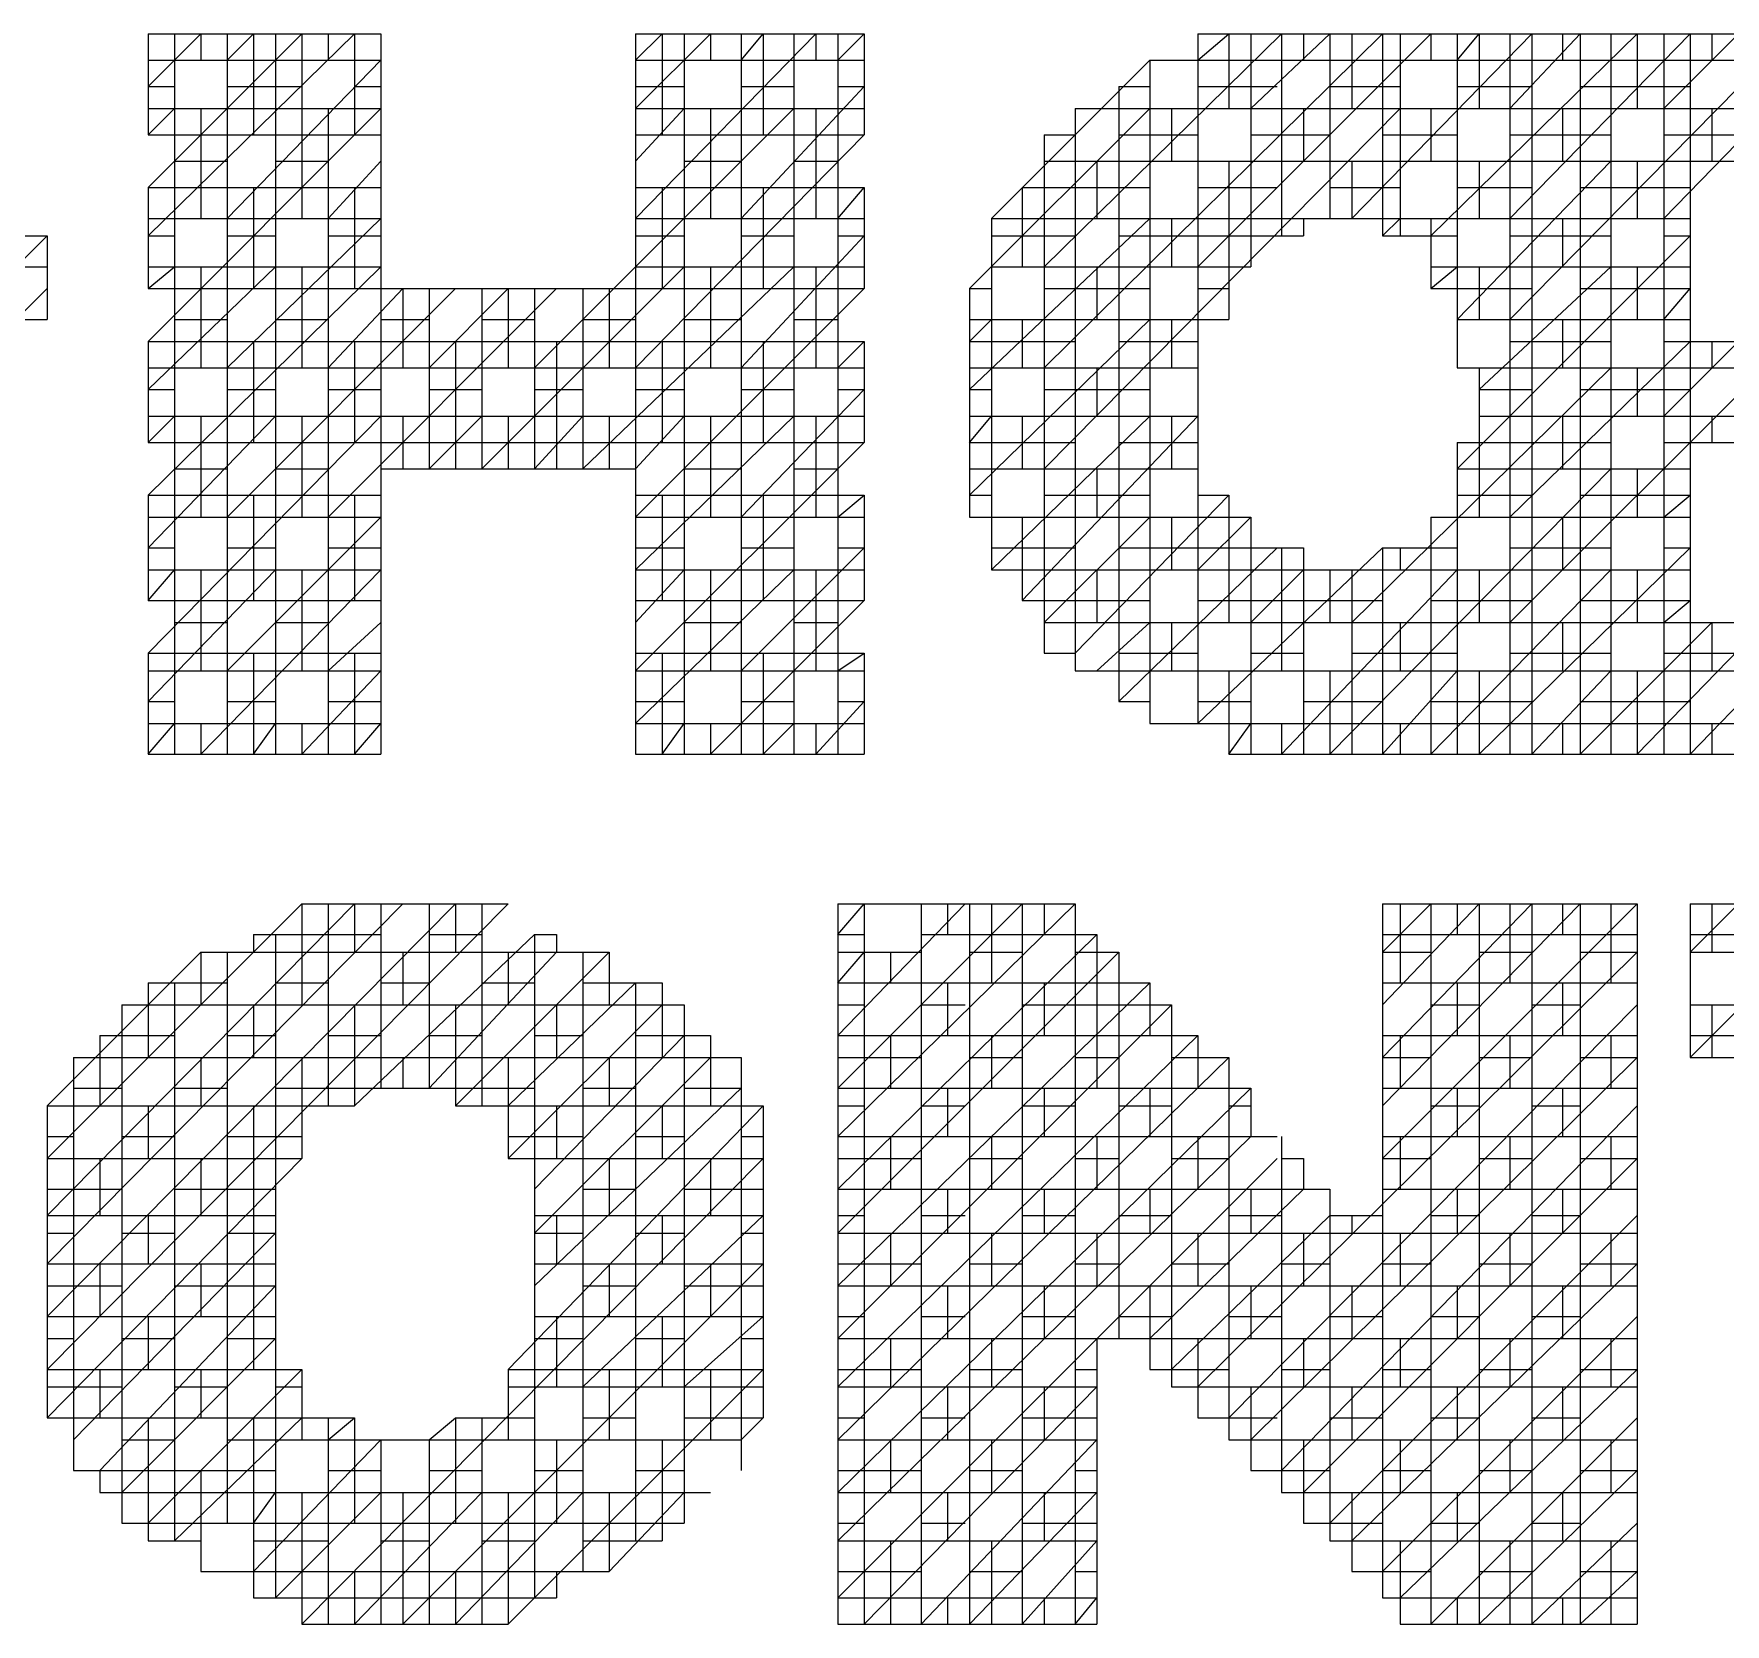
# Model space of a CAD drawing. Extents: x 193.3 to 215.9, y 95.6 to 194.6.
# Drawn here: x 202.188 to 206.768, y 160.946 to 165.252 of the extents above; entities that cross this region are included whole.
import ezdxf

# ---------------------------------------------------------------- set-up
doc = ezdxf.new("R2010")
doc.units = 0
doc.layers.add('PHOENIX_LOGO_ET2', color=7, linetype='CONTINUOUS')

msp = doc.modelspace()

# ---------------------------------------------------------------- linework, layer by layer
at = {"layer": 'PHOENIX_LOGO_ET2', "color": 7}
for p, q in [((202.4976, 165.2521), (203.128, 165.2521)), ((202.4976, 165.2521), (202.4976, 164.9785)), ((202.4976, 164.705), (203.0566, 165.2521)), ((202.4976, 164.8358), (202.9139, 165.2521)), ((202.4976, 165.1094), (202.6403, 165.2521)), ((202.5689, 165.2521), (202.5689, 163.3014)), ((202.6403, 165.2521), (202.6403, 165.1807)), ((202.7117, 165.2521), (202.7117, 163.3014)), ((202.7117, 165.1807), (202.783, 165.2521)), ((202.783, 165.2521), (202.783, 164.9785)), ((202.8425, 165.2521), (202.8425, 163.3014)), ((202.9139, 165.2521), (202.9139, 164.7525)), ((202.9852, 165.2521), (202.9852, 165.1807)), ((203.0566, 165.2521), (203.0566, 164.9785)), ((203.128, 165.2521), (203.128, 163.3014)), ((203.8178, 165.2521), (204.4364, 165.2521)), ((203.8178, 165.2521), (203.8178, 163.3014)), ((203.8178, 164.7525), (204.3055, 165.2521)), ((203.8178, 165.0499), (204.02, 165.2521)), ((203.8178, 165.1807), (203.8892, 165.2521)), ((203.8892, 165.2521), (203.8892, 164.9785)), ((203.9487, 165.2521), (203.9487, 163.3014)), ((204.02, 165.2521), (204.02, 165.1807)), ((204.1033, 165.2521), (204.1033, 163.3014)), ((204.1033, 165.1807), (204.1628, 165.2521)), ((204.1628, 165.2521), (204.1628, 164.9785)), ((204.246, 165.2521), (204.246, 163.3014)), ((204.3055, 165.2521), (204.3055, 165.1807)), ((204.365, 165.2521), (204.365, 163.3014)), ((204.365, 165.1807), (204.4364, 165.2521)), ((204.4364, 165.2521), (204.4364, 164.9785)), ((204.924, 164.3481), (205.8399, 165.2521)), ((204.924, 164.6217), (205.5663, 165.2521)), ((205.3403, 165.2521), (207.4337, 165.2521)), ((205.3403, 165.2521), (205.3403, 163.3847)), ((205.3403, 164.6217), (205.9707, 165.2521)), ((205.3403, 165.1807), (205.4236, 165.2521)), ((205.4236, 165.2521), (205.4236, 165.0499)), ((205.4831, 165.2521), (205.4831, 164.6217)), ((205.4831, 165.0499), (205.6971, 165.2521)), ((205.5663, 165.2521), (205.5663, 164.705)), ((205.6258, 165.2521), (205.6258, 165.1807)), ((205.6971, 165.2521), (205.6971, 164.7525)), ((205.7566, 165.2521), (205.7566, 165.0499)), ((205.7566, 164.7525), (206.2443, 165.2521)), ((205.8399, 165.2521), (205.8399, 164.705)), ((205.8874, 165.2521), (205.8874, 164.705)), ((205.9707, 165.2521), (205.9707, 165.1807)), ((205.9707, 164.705), (206.5297, 165.2521)), ((206.0421, 165.2521), (206.0421, 164.3481)), ((206.0421, 165.1807), (206.1015, 165.2521)), ((206.1015, 165.2521), (206.1015, 165.0499)), ((206.1848, 165.2521), (206.1848, 163.3014)), ((206.1848, 164.479), (206.946, 165.2521)), ((206.1848, 164.7525), (206.6725, 165.2521)), ((206.1848, 165.0499), (206.3751, 165.2521)), ((206.2443, 165.2521), (206.2443, 163.3014)), ((206.3275, 165.2521), (206.3275, 165.1807)), ((206.3751, 165.2521), (206.3751, 163.3014)), ((206.4584, 165.2521), (206.4584, 163.3014)), ((206.5297, 165.2521), (206.5297, 165.0499)), ((206.6011, 165.2521), (206.6011, 163.3014)), ((206.6011, 164.7525), (207.0888, 165.2521)), ((206.6011, 165.0499), (206.8033, 165.2521)), ((206.6725, 165.2521), (206.6725, 163.3014)), ((206.7319, 165.2521), (206.7319, 165.1807)), ((202.4976, 165.1807), (203.128, 165.1807)), ((202.7117, 164.7525), (203.128, 165.1807)), ((203.8178, 165.1807), (204.4364, 165.1807)), ((204.7813, 164.7525), (205.2095, 165.1807)), ((205.2095, 165.1807), (207.4337, 165.1807)), ((205.2095, 165.1807), (205.2095, 163.3847)), ((202.4976, 165.1094), (202.5689, 165.1094)), ((202.7117, 165.1094), (202.9139, 165.1094)), ((203.0566, 165.1094), (203.128, 165.1094)), ((203.8178, 165.1094), (203.9487, 165.1094)), ((204.1033, 165.1094), (204.246, 165.1094)), ((204.1033, 164.7525), (204.4364, 165.1094)), ((204.365, 165.1094), (204.4364, 165.1094)), ((205.1262, 165.1094), (205.2095, 165.1094)), ((205.1262, 165.1094), (205.1262, 163.4442)), ((205.3403, 165.1094), (205.5544, 165.1094)), ((205.6971, 165.1094), (205.8874, 165.1094)), ((206.0421, 165.1094), (206.2443, 165.1094)), ((206.3751, 165.1094), (206.6725, 165.1094)), ((202.4976, 165.0499), (203.128, 165.0499)), ((202.4976, 164.4195), (203.128, 165.0499)), ((202.4976, 164.9785), (202.5689, 165.0499)), ((202.6403, 165.0499), (202.6403, 164.7525)), ((202.9852, 165.0499), (202.9852, 163.3014)), ((203.5443, 164.3481), (204.246, 165.0499)), ((203.8178, 165.0499), (204.4364, 165.0499)), ((203.8178, 164.9072), (203.9487, 165.0499)), ((204.02, 165.0499), (204.02, 164.7525)), ((204.3055, 165.0499), (204.3055, 164.7525)), ((204.7218, 164.5622), (205.2095, 165.0499)), ((204.924, 164.0746), (205.8874, 165.0499)), ((205.0073, 165.0499), (207.4337, 165.0499)), ((205.0073, 165.0499), (205.0073, 163.5274)), ((205.269, 165.0499), (205.269, 164.9072)), ((205.6258, 165.0499), (205.6258, 164.9072)), ((205.9707, 165.0499), (205.9707, 164.9072)), ((206.3275, 165.0499), (206.3275, 164.9072)), ((206.7319, 165.0499), (206.7319, 164.9072)), ((202.4976, 164.9785), (203.128, 164.9785)), ((203.8178, 164.9785), (204.4364, 164.9785)), ((203.8178, 164.3481), (204.4364, 164.9785)), ((204.924, 164.9785), (205.0073, 164.9785)), ((204.924, 164.9785), (204.924, 163.575)), ((205.1262, 164.9785), (205.3403, 164.9785)), ((205.4831, 164.9785), (205.6971, 164.9785)), ((205.8399, 164.9785), (206.0421, 164.9785)), ((206.1848, 164.9785), (206.4584, 164.9785)), ((206.6011, 164.9785), (207.4337, 164.9785)), ((202.5689, 164.9072), (202.7117, 164.9072)), ((202.8425, 164.9072), (202.9852, 164.9072)), ((202.9852, 164.7525), (203.128, 164.9072)), ((203.9487, 164.9072), (204.1033, 164.9072)), ((204.246, 164.9072), (204.365, 164.9072)), ((204.924, 164.9072), (207.4337, 164.9072)), ((205.0668, 164.9072), (205.0668, 164.7525)), ((205.4236, 164.9072), (205.4236, 164.479)), ((205.7566, 164.9072), (205.7566, 164.7525)), ((206.0421, 164.479), (206.4584, 164.9072)), ((206.1015, 164.9072), (206.1015, 164.7525)), ((206.5297, 164.9072), (206.5297, 164.7525)), ((202.4976, 164.8358), (203.128, 164.8358)), ((202.4976, 164.8358), (202.4976, 164.5622)), ((202.783, 164.8358), (202.783, 164.5622)), ((203.0566, 164.8358), (203.0566, 164.5622)), ((203.8178, 164.8358), (204.4364, 164.8358)), ((203.8892, 164.8358), (203.8892, 164.5622)), ((204.1628, 164.8358), (204.1628, 164.5622)), ((204.365, 164.7525), (204.4364, 164.8358)), ((204.4364, 164.8358), (204.4364, 164.5622)), ((204.8645, 164.8358), (205.2095, 164.8358)), ((204.8645, 164.8358), (204.8645, 164.6217)), ((205.3403, 164.8358), (205.5544, 164.8358)), ((205.6971, 164.8358), (205.8874, 164.8358)), ((206.0421, 164.8358), (206.2443, 164.8358)), ((206.3751, 164.8358), (206.6725, 164.8358)), ((202.4976, 164.7525), (203.128, 164.7525)), ((202.7117, 164.3481), (203.128, 164.7525)), ((203.8178, 164.7525), (204.4364, 164.7525)), ((204.7218, 164.2887), (205.2095, 164.7525)), ((204.7813, 164.7525), (206.6725, 164.7525)), ((204.7813, 164.7525), (204.7813, 163.801)), ((205.269, 164.7525), (205.269, 164.6217)), ((205.6258, 164.7525), (205.6258, 164.705)), ((205.8399, 164.705), (205.8874, 164.7525)), ((205.9707, 164.7525), (205.9707, 164.5622)), ((206.3275, 164.7525), (206.3275, 164.6217)), ((201.4628, 163.9437), (202.224, 164.705)), ((201.8077, 164.705), (202.224, 164.705)), ((202.224, 164.705), (202.224, 164.479)), ((202.4976, 164.705), (202.5689, 164.705)), ((202.7117, 164.705), (202.8425, 164.705)), ((202.9852, 164.705), (203.128, 164.705)), ((203.8178, 164.705), (203.9487, 164.705)), ((204.1033, 164.705), (204.246, 164.705)), ((204.1033, 164.3481), (204.4364, 164.705)), ((204.365, 164.705), (204.4364, 164.705)), ((204.7813, 164.705), (205.0073, 164.705)), ((205.1262, 164.705), (205.6258, 164.705)), ((205.8399, 164.705), (206.0421, 164.705)), ((206.0421, 164.0746), (206.6725, 164.705)), ((206.1848, 164.705), (206.4584, 164.705)), ((206.6011, 164.705), (206.6725, 164.705)), ((201.5223, 164.6217), (202.224, 164.6217)), ((202.4976, 164.6217), (203.128, 164.6217)), ((202.4976, 164.0032), (203.128, 164.6217)), ((202.4976, 164.2887), (202.8425, 164.6217)), ((202.4976, 164.5622), (202.5689, 164.6217)), ((202.6403, 164.6217), (202.6403, 164.3481)), ((202.9139, 164.6217), (202.9139, 164.3481)), ((203.4015, 164.0746), (203.9487, 164.6217)), ((203.6751, 164.0746), (204.246, 164.6217)), ((203.8178, 164.6217), (204.4364, 164.6217)), ((204.02, 164.6217), (204.02, 164.3481)), ((204.3055, 164.6217), (204.3055, 164.3481)), ((204.7813, 164.6217), (205.4831, 164.6217)), ((205.0668, 164.6217), (205.0668, 164.479)), ((205.9707, 164.6217), (206.6725, 164.6217)), ((205.9707, 164.5622), (206.0421, 164.6217)), ((206.1015, 164.6217), (206.1015, 164.479)), ((206.1015, 164.2887), (206.4584, 164.6217)), ((206.5297, 164.6217), (206.5297, 164.479)), ((202.0813, 164.4195), (202.224, 164.5622)), ((202.4976, 164.5622), (204.4364, 164.5622)), ((202.7117, 163.9437), (203.3302, 164.5622)), ((202.9852, 163.9437), (203.6037, 164.5622)), ((202.9852, 164.3481), (203.1874, 164.5622)), ((203.1874, 164.5622), (203.1874, 164.3481)), ((203.2588, 164.5622), (203.2588, 164.0746)), ((203.2588, 164.3481), (203.4729, 164.5622)), ((203.4015, 164.5622), (203.4015, 164.0746)), ((203.4729, 164.5622), (203.4729, 164.3481)), ((203.5443, 164.5622), (203.5443, 164.0746)), ((203.6751, 164.5622), (203.6751, 164.0746)), ((203.7465, 164.5622), (203.7465, 164.3481)), ((203.8178, 163.9437), (204.4364, 164.5622)), ((204.7218, 164.5622), (204.7813, 164.5622)), ((204.7218, 164.5622), (204.7218, 163.9437)), ((204.924, 164.5622), (205.2095, 164.5622)), ((205.3403, 164.5622), (205.4236, 164.5622)), ((205.9707, 164.5622), (206.2443, 164.5622)), ((206.3751, 164.5622), (206.6725, 164.5622)), ((206.6011, 164.479), (206.6725, 164.5622)), ((201.5223, 164.479), (202.224, 164.479)), ((202.5689, 164.479), (202.7117, 164.479)), ((202.8425, 164.479), (202.9852, 164.479)), ((203.128, 164.479), (203.2588, 164.479)), ((203.4015, 164.479), (203.5443, 164.479)), ((203.6751, 164.479), (203.8178, 164.479)), ((203.9487, 164.479), (204.1033, 164.479)), ((204.246, 164.479), (204.365, 164.479)), ((204.7218, 164.479), (205.4236, 164.479)), ((204.7218, 164.0032), (205.2095, 164.479)), ((204.7218, 164.4195), (204.7813, 164.479)), ((204.8645, 164.479), (204.8645, 164.3481)), ((205.269, 164.479), (205.269, 164.3481)), ((206.0421, 164.479), (206.6725, 164.479)), ((206.3275, 164.479), (206.3275, 164.3481)), ((202.4976, 164.4195), (204.4364, 164.4195)), ((202.4976, 164.4195), (202.4976, 164.1459)), ((202.783, 164.4195), (202.783, 164.1459)), ((203.0566, 164.4195), (203.0566, 164.1459)), ((203.3302, 164.4195), (203.3302, 164.0746)), ((203.6037, 164.4195), (203.6037, 164.0746)), ((203.8892, 164.4195), (203.8892, 164.1459)), ((204.1628, 164.4195), (204.1628, 164.1459)), ((204.365, 164.3481), (204.4364, 164.4195)), ((204.4364, 164.4195), (204.4364, 164.1459)), ((204.7218, 164.4195), (205.0073, 164.4195)), ((205.1262, 164.4195), (205.3403, 164.4195)), ((206.1848, 164.4195), (206.4584, 164.4195)), ((206.1848, 163.6583), (206.946, 164.4195)), ((206.1848, 163.9437), (206.6725, 164.4195)), ((206.6011, 164.4195), (207.4337, 164.4195)), ((206.6011, 164.2173), (206.8033, 164.4195)), ((206.7319, 164.4195), (206.7319, 164.3481)), ((202.4976, 164.3481), (204.4364, 164.3481)), ((204.7218, 164.3481), (205.3403, 164.3481)), ((205.0668, 164.3481), (205.0668, 164.2173)), ((205.7566, 163.6583), (206.4584, 164.3481)), ((206.0421, 164.3481), (207.4337, 164.3481)), ((206.1015, 164.3481), (206.1015, 163.9437)), ((206.5297, 164.3481), (206.5297, 164.2173)), ((202.4976, 164.2887), (202.5689, 164.2887)), ((202.7117, 164.2887), (202.8425, 164.2887)), ((202.9852, 164.2887), (203.128, 164.2887)), ((203.2588, 164.2887), (203.4015, 164.2887)), ((203.5443, 164.2887), (203.6751, 164.2887)), ((203.8178, 164.2887), (203.9487, 164.2887)), ((204.1033, 164.2887), (204.246, 164.2887)), ((204.1033, 163.9437), (204.4364, 164.2887)), ((204.365, 164.2887), (204.4364, 164.2887)), ((204.7218, 164.2887), (204.7813, 164.2887)), ((204.924, 164.2887), (205.2095, 164.2887)), ((206.1015, 164.2887), (206.2443, 164.2887)), ((206.3751, 164.2887), (206.6725, 164.2887)), ((202.4976, 164.2173), (204.4364, 164.2173)), ((202.4976, 163.575), (203.128, 164.2173)), ((202.4976, 163.8605), (202.8425, 164.2173)), ((202.4976, 164.1459), (202.5689, 164.2173)), ((202.6403, 164.2173), (202.6403, 163.9437)), ((202.9139, 164.2173), (202.9139, 163.9437)), ((203.1874, 164.2173), (203.1874, 164.0746)), ((203.2588, 164.0746), (203.4015, 164.2173)), ((203.4729, 164.2173), (203.4729, 164.0746)), ((203.5443, 164.0746), (203.6751, 164.2173)), ((203.7465, 164.2173), (203.7465, 164.0746)), ((203.8178, 163.801), (204.246, 164.2173)), ((203.8178, 164.0746), (203.9487, 164.2173)), ((204.02, 164.2173), (204.02, 163.9437)), ((204.3055, 164.2173), (204.3055, 163.9437)), ((204.7218, 164.2173), (205.3403, 164.2173)), ((204.7218, 164.1459), (204.7813, 164.2173)), ((204.7813, 163.801), (205.2095, 164.2173)), ((204.8645, 164.2173), (204.8645, 164.0746)), ((204.8645, 163.7177), (205.3403, 164.2173)), ((205.269, 164.2173), (205.269, 164.0746)), ((206.1015, 164.2173), (207.4337, 164.2173)), ((206.3275, 164.2173), (206.3275, 164.0746)), ((206.7319, 164.2173), (206.7319, 164.1459)), ((202.4976, 164.1459), (204.4364, 164.1459)), ((203.8178, 163.5274), (204.4364, 164.1459)), ((204.7218, 164.1459), (205.0073, 164.1459)), ((205.1262, 164.1459), (205.3403, 164.1459)), ((206.0421, 164.1459), (206.4584, 164.1459)), ((206.0421, 164.1459), (206.0421, 163.3014)), ((206.6011, 164.1459), (207.4337, 164.1459)), ((202.5689, 164.0746), (202.7117, 164.0746)), ((202.8425, 164.0746), (202.9852, 164.0746)), ((203.128, 164.0746), (203.8178, 164.0746)), ((203.9487, 164.0746), (204.1033, 164.0746)), ((204.246, 164.0746), (204.365, 164.0746)), ((204.7218, 164.0746), (205.3403, 164.0746)), ((205.0668, 164.0746), (205.0668, 163.9437)), ((205.6971, 163.3014), (206.4584, 164.0746)), ((206.0421, 164.0746), (206.6725, 164.0746)), ((206.5297, 164.0746), (206.5297, 163.9437)), ((202.4976, 164.0032), (203.128, 164.0032)), ((202.4976, 164.0032), (202.4976, 163.7177)), ((202.783, 164.0032), (202.783, 163.7177)), ((203.0566, 164.0032), (203.0566, 163.7177)), ((203.8178, 164.0032), (204.4364, 164.0032)), ((203.8892, 164.0032), (203.8892, 163.7177)), ((204.1628, 164.0032), (204.1628, 163.7177)), ((204.365, 163.9437), (204.4364, 164.0032)), ((204.4364, 164.0032), (204.4364, 163.7177)), ((204.7218, 164.0032), (204.7813, 164.0032)), ((204.924, 164.0032), (205.2095, 164.0032)), ((205.0073, 163.575), (205.4236, 164.0032)), ((205.3403, 164.0032), (205.4236, 164.0032)), ((205.4236, 164.0032), (205.4236, 163.6583)), ((206.0421, 164.0032), (206.2443, 164.0032)), ((206.3751, 164.0032), (206.6725, 164.0032)), ((206.6011, 163.9437), (206.6725, 164.0032)), ((202.4976, 163.9437), (203.128, 163.9437)), ((202.7117, 163.5274), (203.128, 163.9437)), ((203.8178, 163.9437), (204.4364, 163.9437)), ((204.7218, 163.9437), (205.4831, 163.9437)), ((204.8645, 163.9437), (204.8645, 163.7177)), ((204.924, 163.6583), (205.2095, 163.9437)), ((205.269, 163.9437), (205.269, 163.801)), ((205.3403, 163.801), (205.4831, 163.9437)), ((205.4831, 163.9437), (205.4831, 163.3014)), ((205.9707, 163.9437), (206.6725, 163.9437)), ((205.9707, 163.9437), (205.9707, 163.3014)), ((206.3275, 163.9437), (206.3275, 163.801)), ((202.4976, 163.8605), (202.5689, 163.8605)), ((202.7117, 163.8605), (202.8425, 163.8605)), ((202.9852, 163.8605), (203.128, 163.8605)), ((203.8178, 163.8605), (203.9487, 163.8605)), ((204.1033, 163.8605), (204.246, 163.8605)), ((204.1033, 163.5274), (204.4364, 163.8605)), ((204.365, 163.8605), (204.4364, 163.8605)), ((204.7813, 163.8605), (205.0073, 163.8605)), ((205.1262, 163.8605), (205.6258, 163.8605)), ((205.1262, 163.4442), (205.5544, 163.8605)), ((205.3403, 163.3847), (205.8399, 163.8605)), ((205.5663, 163.8605), (205.5663, 163.5274)), ((205.6258, 163.8605), (205.6258, 163.3014)), ((205.8399, 163.8605), (206.0421, 163.8605)), ((205.8399, 163.8605), (205.8399, 163.3014)), ((205.8874, 163.8605), (205.8874, 163.801)), ((206.1015, 163.3014), (206.6725, 163.8605)), ((206.1848, 163.8605), (206.4584, 163.8605)), ((206.6011, 163.8605), (206.6725, 163.8605)), ((202.4976, 163.801), (203.128, 163.801)), ((202.4976, 163.4442), (202.8425, 163.801)), ((202.4976, 163.7177), (202.5689, 163.801)), ((202.6403, 163.801), (202.6403, 163.5274)), ((202.6403, 163.3014), (203.128, 163.801)), ((202.9139, 163.801), (202.9139, 163.5274)), ((203.8178, 163.801), (204.4364, 163.801)), ((203.8178, 163.3847), (204.246, 163.801)), ((203.8178, 163.6583), (203.9487, 163.801)), ((204.02, 163.801), (204.02, 163.5274)), ((204.3055, 163.801), (204.3055, 163.5274)), ((204.7813, 163.801), (206.6725, 163.801)), ((205.0668, 163.801), (205.0668, 163.6583)), ((205.4831, 163.6583), (205.6258, 163.801)), ((205.5663, 163.3014), (206.0421, 163.801)), ((205.6971, 163.801), (205.6971, 163.6583)), ((205.7566, 163.801), (205.7566, 163.3014)), ((205.9707, 163.3014), (206.4584, 163.801)), ((206.1015, 163.801), (206.1015, 163.6583)), ((206.5297, 163.801), (206.5297, 163.6583)), ((202.4976, 163.7177), (203.128, 163.7177)), ((203.8178, 163.7177), (204.4364, 163.7177)), ((204.02, 163.3014), (204.4364, 163.7177)), ((204.8645, 163.7177), (205.2095, 163.7177)), ((205.3403, 163.7177), (205.8399, 163.7177)), ((205.9707, 163.7177), (206.2443, 163.7177)), ((206.3751, 163.7177), (206.6725, 163.7177)), ((206.6011, 163.6583), (206.6725, 163.7177)), ((202.5689, 163.6583), (202.7117, 163.6583)), ((202.8425, 163.6583), (202.9852, 163.6583)), ((202.9852, 163.5274), (203.128, 163.6583)), ((203.9487, 163.6583), (204.1033, 163.6583)), ((204.246, 163.6583), (204.365, 163.6583)), ((204.924, 163.6583), (207.4337, 163.6583)), ((205.0668, 163.5274), (205.2095, 163.6583)), ((205.269, 163.6583), (205.269, 163.5274)), ((205.8874, 163.6583), (205.8874, 163.5274)), ((206.3275, 163.6583), (206.3275, 163.5274)), ((206.3751, 163.3014), (206.7319, 163.6583)), ((206.5297, 163.3014), (206.8747, 163.6583)), ((206.6725, 163.3014), (207.0174, 163.6583)), ((206.7319, 163.6583), (206.7319, 163.5274)), ((202.4976, 163.575), (203.128, 163.575)), ((202.4976, 163.575), (202.4976, 163.3014)), ((202.783, 163.575), (202.783, 163.3014)), ((203.0566, 163.575), (203.0566, 163.3014)), ((203.8178, 163.575), (204.4364, 163.575)), ((203.8892, 163.575), (203.8892, 163.3014)), ((204.1628, 163.575), (204.1628, 163.3014)), ((204.365, 163.5274), (204.4364, 163.575)), ((204.4364, 163.575), (204.4364, 163.3014)), ((204.924, 163.575), (205.0073, 163.575)), ((205.1262, 163.575), (205.3403, 163.575)), ((205.4831, 163.575), (205.6258, 163.575)), ((205.7566, 163.575), (206.0421, 163.575)), ((206.1848, 163.575), (206.4584, 163.575)), ((206.6011, 163.575), (207.4337, 163.575)), ((202.4976, 163.5274), (203.128, 163.5274)), ((202.9139, 163.3014), (203.128, 163.5274)), ((203.8178, 163.5274), (204.4364, 163.5274)), ((205.0073, 163.5274), (207.4337, 163.5274)), ((205.4236, 163.5274), (205.4236, 163.3014)), ((205.6971, 163.5274), (205.6971, 163.3014)), ((205.8399, 163.3014), (206.0421, 163.5274)), ((206.1015, 163.5274), (206.1015, 163.3014)), ((206.2443, 163.3014), (206.4584, 163.5274)), ((206.5297, 163.5274), (206.5297, 163.3014)), ((202.4976, 163.4442), (202.5689, 163.4442)), ((202.7117, 163.4442), (202.8425, 163.4442)), ((202.9852, 163.4442), (203.128, 163.4442)), ((203.8178, 163.4442), (203.9487, 163.4442)), ((204.1033, 163.4442), (204.246, 163.4442)), ((204.3055, 163.3014), (204.4364, 163.4442)), ((204.365, 163.4442), (204.4364, 163.4442)), ((205.1262, 163.4442), (205.2095, 163.4442)), ((205.3403, 163.4442), (205.4831, 163.4442)), ((205.6258, 163.4442), (205.8399, 163.4442)), ((205.9707, 163.4442), (206.2443, 163.4442)), ((206.3751, 163.4442), (206.6725, 163.4442)), ((202.4976, 163.3847), (203.128, 163.3847)), ((202.4976, 163.3014), (202.5689, 163.3847)), ((202.6403, 163.3847), (202.6403, 163.3014)), ((202.783, 163.3014), (202.8425, 163.3847)), ((202.9139, 163.3847), (202.9139, 163.3014)), ((203.0566, 163.3014), (203.128, 163.3847)), ((203.8178, 163.3847), (204.4364, 163.3847)), ((203.8892, 163.3014), (203.9487, 163.3847)), ((204.02, 163.3847), (204.02, 163.3014)), ((204.1628, 163.3014), (204.246, 163.3847)), ((204.3055, 163.3847), (204.3055, 163.3014)), ((205.2095, 163.3847), (207.4337, 163.3847)), ((205.4236, 163.3014), (205.4831, 163.3847)), ((205.5663, 163.3847), (205.5663, 163.3014)), ((205.8874, 163.3847), (205.8874, 163.3014)), ((206.3275, 163.3847), (206.3275, 163.3014)), ((206.7319, 163.3847), (206.7319, 163.3014)), ((202.4976, 163.3014), (203.128, 163.3014)), ((203.8178, 163.3014), (204.4364, 163.3014)), ((205.4236, 163.3014), (207.4337, 163.3014)), ((202.224, 161.6362), (203.4729, 162.897)), ((202.224, 161.779), (203.3302, 162.897)), ((202.224, 161.9217), (203.1874, 162.897)), ((202.224, 162.0525), (203.0566, 162.897)), ((202.224, 162.2072), (202.9139, 162.897)), ((202.9139, 162.897), (203.4729, 162.897)), ((202.9139, 162.897), (202.9139, 162.6235)), ((202.9852, 162.897), (202.9852, 162.3499)), ((203.0566, 162.897), (203.0566, 162.7662)), ((203.128, 162.897), (203.128, 162.3975)), ((203.2588, 162.897), (203.2588, 162.3975)), ((203.3302, 162.897), (203.3302, 162.7662)), ((203.4015, 162.897), (203.4015, 162.3499)), ((204.365, 162.897), (205.0073, 162.897)), ((204.365, 162.897), (204.365, 160.9464)), ((204.365, 162.2666), (205.0073, 162.897)), ((204.365, 162.3975), (204.8645, 162.897)), ((204.365, 162.5402), (204.7099, 162.897)), ((204.365, 162.8138), (204.4364, 162.897)), ((204.4364, 162.897), (204.4364, 160.9464)), ((204.591, 162.897), (204.591, 160.9464)), ((204.6623, 162.897), (204.6623, 162.8138)), ((204.7218, 162.897), (204.7218, 160.9464)), ((204.7813, 162.897), (204.7813, 162.6829)), ((204.8645, 162.897), (204.8645, 160.9464)), ((204.924, 162.897), (204.924, 162.8138)), ((205.0073, 162.897), (205.0073, 160.9464)), ((205.8399, 162.897), (206.5297, 162.897)), ((205.8399, 162.897), (205.8399, 161.0177)), ((205.8399, 162.2072), (206.5297, 162.897)), ((205.8399, 162.3499), (206.3751, 162.897)), ((205.8399, 162.4807), (206.2443, 162.897)), ((205.8399, 162.6235), (206.1015, 162.897)), ((205.8399, 162.7662), (205.9707, 162.897)), ((205.8874, 162.897), (205.8874, 162.6829)), ((205.9707, 162.897), (205.9707, 160.9464)), ((206.0421, 162.897), (206.0421, 162.8138)), ((206.1015, 162.897), (206.1015, 160.9464)), ((206.1848, 162.897), (206.1848, 162.6829)), ((206.2443, 162.897), (206.2443, 160.9464)), ((206.3275, 162.897), (206.3275, 162.8138)), ((206.3751, 162.897), (206.3751, 160.9464)), ((206.4584, 162.897), (206.4584, 162.6829)), ((206.5297, 162.897), (206.5297, 160.9464)), ((206.6725, 162.897), (208.3258, 162.897)), ((206.6725, 162.897), (206.6725, 162.4807)), ((206.6725, 162.4807), (207.0888, 162.897)), ((206.6725, 162.7662), (206.8033, 162.897)), ((206.7319, 162.897), (206.7319, 162.7662)), ((202.783, 162.8138), (203.128, 162.8138)), ((202.783, 162.8138), (202.783, 162.7662)), ((202.8425, 162.8138), (202.8425, 161.0177)), ((203.0566, 162.3499), (203.5443, 162.8138)), ((203.2588, 162.8138), (203.4015, 162.8138)), ((203.5443, 162.8138), (203.6037, 162.8138)), ((203.5443, 162.8138), (203.5443, 161.0177)), ((203.6037, 162.8138), (203.6037, 162.7662)), ((204.365, 162.8138), (204.4364, 162.8138)), ((204.365, 162.1239), (205.0668, 162.8138)), ((204.591, 162.8138), (205.0668, 162.8138)), ((205.0668, 162.8138), (205.0668, 162.3975)), ((205.8399, 162.8138), (206.5297, 162.8138)), ((206.6725, 162.8138), (206.8033, 162.8138)), ((202.224, 162.3499), (202.6403, 162.7662)), ((202.6403, 162.7662), (203.7465, 162.7662)), ((202.6403, 162.7662), (202.6403, 162.6235)), ((202.7117, 162.7662), (202.7117, 161.2199)), ((203.1874, 162.7662), (203.1874, 162.6235)), ((203.2588, 162.3975), (203.6037, 162.7662)), ((203.3302, 162.3499), (203.7465, 162.7662)), ((203.4729, 162.7662), (203.4729, 162.6235)), ((203.6751, 162.7662), (203.6751, 161.0891)), ((203.7465, 162.7662), (203.7465, 162.6235)), ((204.365, 162.7662), (204.591, 162.7662)), ((204.365, 162.005), (205.1262, 162.7662)), ((204.365, 162.6829), (204.4364, 162.7662)), ((204.5077, 162.7662), (204.5077, 162.6829)), ((204.7218, 162.7662), (204.8645, 162.7662)), ((205.0073, 162.7662), (205.1262, 162.7662)), ((205.1262, 162.7662), (205.1262, 161.7195)), ((205.3403, 161.5887), (206.5297, 162.7662)), ((205.8399, 162.7662), (205.9707, 162.7662)), ((206.1015, 162.7662), (206.2443, 162.7662)), ((206.3751, 162.7662), (206.5297, 162.7662)), ((206.6725, 162.7662), (208.3258, 162.7662)), ((202.4976, 162.6829), (202.7117, 162.6829)), ((202.4976, 162.6829), (202.4976, 162.4807)), ((202.5689, 162.6829), (202.5689, 161.1724)), ((202.8425, 162.6829), (202.9852, 162.6829)), ((203.128, 162.6829), (203.2588, 162.6829)), ((203.4015, 162.6829), (203.5443, 162.6829)), ((203.4729, 162.3499), (203.8178, 162.6829)), ((203.6751, 162.6829), (203.8892, 162.6829)), ((203.8178, 162.6829), (203.8178, 161.1724)), ((203.8892, 162.6829), (203.8892, 162.4807)), ((204.365, 162.6829), (205.2095, 162.6829)), ((204.365, 161.8622), (205.2095, 162.6829)), ((204.6623, 162.6829), (204.6623, 162.5402)), ((204.924, 162.6829), (204.924, 162.5402)), ((205.2095, 162.6829), (205.2095, 162.5402)), ((205.8399, 162.6829), (206.5297, 162.6829)), ((206.0421, 162.6829), (206.0421, 162.5402)), ((206.3275, 162.6829), (206.3275, 162.5402)), ((202.4262, 162.6235), (203.9487, 162.6235)), ((202.4262, 162.6235), (202.4262, 161.2199)), ((202.783, 162.6235), (202.783, 162.4807)), ((203.0566, 162.6235), (203.0566, 162.3499)), ((203.3302, 162.6235), (203.3302, 162.3499)), ((203.4729, 162.2072), (203.8892, 162.6235)), ((203.6037, 162.6235), (203.6037, 162.4807)), ((203.9487, 162.6235), (203.9487, 161.2199)), ((204.365, 162.6235), (204.4364, 162.6235)), ((204.365, 161.7195), (205.269, 162.6235)), ((204.591, 162.6235), (204.7099, 162.6235)), ((204.8645, 162.6235), (205.269, 162.6235)), ((205.269, 162.6235), (205.269, 161.5887)), ((205.4236, 161.5054), (206.5297, 162.6235)), ((205.9707, 162.6235), (206.1015, 162.6235)), ((206.2443, 162.6235), (206.3751, 162.6235)), ((206.6725, 162.6235), (208.3258, 162.6235)), ((206.7319, 162.6235), (206.7319, 162.4807)), ((202.3668, 162.5402), (202.5689, 162.5402)), ((202.3668, 162.5402), (202.3668, 162.3499)), ((202.7117, 162.5402), (202.8425, 162.5402)), ((202.9852, 162.5402), (203.128, 162.5402)), ((203.2588, 162.5402), (203.4015, 162.5402)), ((203.5443, 162.5402), (203.6751, 162.5402)), ((203.5443, 162.1239), (203.9487, 162.5402)), ((203.8178, 162.5402), (204.02, 162.5402)), ((204.02, 162.5402), (204.02, 162.3499)), ((204.365, 162.5402), (205.3403, 162.5402)), ((204.365, 161.5887), (205.3403, 162.5402)), ((204.5077, 162.5402), (204.5077, 162.3975)), ((204.7813, 162.5402), (204.7813, 162.3975)), ((205.3403, 162.5402), (205.3403, 162.3975)), ((205.8399, 162.5402), (206.5297, 162.5402)), ((205.8874, 162.5402), (205.8874, 162.3975)), ((206.1848, 162.5402), (206.1848, 162.3975)), ((206.4584, 162.5402), (206.4584, 162.3975)), ((206.6725, 162.5402), (206.8033, 162.5402)), ((202.2954, 162.4807), (204.1033, 162.4807)), ((202.2954, 162.4807), (202.2954, 161.3627)), ((202.6403, 162.4807), (202.6403, 162.3499)), ((202.9139, 162.4807), (202.9139, 162.2072)), ((203.1874, 162.4807), (203.1874, 162.3975)), ((203.4729, 162.4807), (203.4729, 162.2072)), ((203.5443, 162.005), (204.02, 162.4807)), ((203.7465, 162.4807), (203.7465, 162.3499)), ((204.1033, 162.4807), (204.1033, 161.3627)), ((204.365, 162.4807), (204.591, 162.4807)), ((204.365, 161.4459), (205.4236, 162.4807)), ((204.7218, 162.4807), (204.8645, 162.4807)), ((205.0073, 162.4807), (205.1262, 162.4807)), ((205.269, 162.4807), (205.4236, 162.4807)), ((205.4236, 162.4807), (205.4236, 161.4459)), ((205.4831, 161.4459), (206.5297, 162.4807)), ((205.8399, 162.4807), (205.9707, 162.4807)), ((206.1015, 162.4807), (206.2443, 162.4807)), ((206.3751, 162.4807), (206.5297, 162.4807)), ((206.6725, 162.4807), (208.3258, 162.4807)), ((202.2954, 162.3975), (202.4262, 162.3975)), ((202.5689, 162.3975), (202.7117, 162.3975)), ((202.8425, 162.3975), (203.5443, 162.3975)), ((203.5443, 161.8622), (204.1033, 162.3975)), ((203.6751, 162.3975), (203.8178, 162.3975)), ((203.9487, 162.3975), (204.1033, 162.3975)), ((204.365, 162.3975), (205.4831, 162.3975)), ((204.365, 161.3032), (205.4831, 162.3975)), ((204.6623, 162.3975), (204.6623, 162.2666)), ((204.924, 162.3975), (204.924, 162.2666)), ((205.2095, 162.3975), (205.2095, 162.2666)), ((205.4831, 162.3975), (205.4831, 162.2666)), ((205.8399, 162.3975), (206.5297, 162.3975)), ((206.0421, 162.3975), (206.0421, 162.2666)), ((206.3275, 162.3975), (206.3275, 162.2666)), ((202.224, 162.3499), (203.0566, 162.3499)), ((202.224, 162.3499), (202.224, 161.5054)), ((202.4976, 162.3499), (202.4976, 162.2072)), ((202.783, 162.3499), (202.783, 161.6362)), ((203.3302, 162.3499), (204.1628, 162.3499)), ((203.4729, 161.6362), (204.1628, 162.3499)), ((203.6037, 162.3499), (203.6037, 162.2072)), ((203.8892, 162.3499), (203.8892, 162.2072)), ((204.1628, 162.3499), (204.1628, 161.5054)), ((204.365, 162.3499), (204.4364, 162.3499)), ((204.591, 162.3499), (204.7099, 162.3499)), ((204.8645, 162.3499), (205.0073, 162.3499)), ((205.1262, 162.3499), (205.269, 162.3499)), ((205.4236, 162.3499), (205.4831, 162.3499)), ((205.5663, 161.3627), (206.5297, 162.3499)), ((205.9707, 162.3499), (206.1015, 162.3499)), ((206.2443, 162.3499), (206.3751, 162.3499)), ((202.224, 162.2666), (202.2954, 162.2666)), ((202.4262, 162.2666), (202.5689, 162.2666)), ((202.7117, 162.2666), (202.9139, 162.2666)), ((203.4729, 162.2666), (203.6751, 162.2666)), ((203.8178, 162.2666), (203.9487, 162.2666)), ((204.1033, 162.2666), (204.1628, 162.2666)), ((204.365, 162.2666), (205.5544, 162.2666)), ((204.365, 161.1724), (205.4831, 162.2666)), ((204.5077, 162.2666), (204.5077, 162.1239)), ((204.7813, 162.2666), (204.7813, 162.1239)), ((205.0668, 162.2666), (205.0668, 162.1239)), ((205.3403, 162.2666), (205.3403, 162.1239)), ((205.5663, 162.2666), (205.5663, 161.3032)), ((205.8399, 162.2666), (206.5297, 162.2666)), ((205.8874, 162.2666), (205.8874, 162.1239)), ((206.1848, 162.2666), (206.1848, 162.1239)), ((206.4584, 162.2666), (206.4584, 162.1239)), ((202.224, 162.2072), (202.9139, 162.2072)), ((202.224, 161.5054), (202.9139, 162.2072)), ((202.3668, 162.2072), (202.3668, 162.0525)), ((202.6403, 162.2072), (202.6403, 162.0525)), ((202.9139, 160.9464), (204.1628, 162.2072)), ((203.4729, 162.2072), (204.1628, 162.2072)), ((203.7465, 162.2072), (203.7465, 162.0525)), ((204.02, 162.2072), (204.02, 162.0525)), ((204.365, 162.2072), (204.591, 162.2072)), ((204.365, 161.0177), (205.5544, 162.2072)), ((204.7218, 162.2072), (204.8645, 162.2072)), ((205.0073, 162.2072), (205.1262, 162.2072)), ((205.269, 162.2072), (205.4236, 162.2072)), ((205.5663, 162.2072), (205.6258, 162.2072)), ((205.6258, 162.2072), (205.6258, 162.1239)), ((205.6258, 161.3032), (206.5297, 162.2072)), ((205.8399, 162.2072), (205.9707, 162.2072)), ((206.1015, 162.2072), (206.2443, 162.2072)), ((206.3751, 162.2072), (206.5297, 162.2072)), ((202.224, 162.1239), (202.4262, 162.1239)), ((202.5689, 162.1239), (202.8425, 162.1239)), ((203.6751, 162.1239), (203.8178, 162.1239)), ((203.9487, 162.1239), (204.1628, 162.1239)), ((204.365, 162.1239), (205.6971, 162.1239)), ((204.6623, 162.1239), (204.6623, 162.005)), ((204.924, 162.1239), (204.924, 162.005)), ((205.2095, 162.1239), (205.2095, 162.005)), ((205.2095, 161.7195), (205.6258, 162.1239)), ((205.4831, 162.1239), (205.4831, 162.005)), ((205.6971, 162.1239), (205.6971, 161.1724)), ((205.8399, 162.1239), (206.5297, 162.1239)), ((206.0421, 162.1239), (206.0421, 162.005)), ((206.3275, 162.1239), (206.3275, 162.005)), ((202.224, 162.0525), (202.8425, 162.0525)), ((202.4976, 162.0525), (202.4976, 161.9217)), ((203.5443, 162.0525), (204.1628, 162.0525)), ((203.6037, 162.0525), (203.6037, 161.9217)), ((203.6751, 161.5887), (204.1628, 162.0525)), ((203.8892, 162.0525), (203.8892, 161.9217)), ((204.365, 162.0525), (204.4364, 162.0525)), ((204.591, 162.0525), (204.7099, 162.0525)), ((204.8645, 162.0525), (205.0073, 162.0525)), ((205.1262, 162.0525), (205.269, 162.0525)), ((205.269, 161.6362), (205.6971, 162.0525)), ((205.4236, 162.0525), (205.5663, 162.0525)), ((205.6971, 162.0525), (205.8399, 162.0525)), ((205.6971, 161.2199), (206.5297, 162.0525)), ((205.7566, 162.0525), (205.7566, 162.005)), ((205.9707, 162.0525), (206.1015, 162.0525)), ((206.2443, 162.0525), (206.3751, 162.0525)), ((202.224, 162.005), (202.2954, 162.005)), ((202.2954, 161.4459), (202.8425, 162.005)), ((202.4262, 162.005), (202.5689, 162.005)), ((202.7117, 162.005), (202.8425, 162.005)), ((203.5443, 162.005), (203.6751, 162.005)), ((203.8178, 162.005), (203.9487, 162.005)), ((204.1033, 162.005), (204.1628, 162.005)), ((204.365, 162.005), (206.5297, 162.005)), ((204.5077, 162.005), (204.5077, 161.8622)), ((204.7813, 162.005), (204.7813, 161.8622)), ((205.0668, 162.005), (205.0668, 161.8622)), ((205.3403, 162.005), (205.3403, 161.8622)), ((205.6258, 162.005), (205.6258, 161.8622)), ((205.8874, 162.005), (205.8874, 161.8622)), ((206.1848, 162.005), (206.1848, 161.8622)), ((206.4584, 162.005), (206.4584, 161.8622)), ((202.224, 161.9217), (202.8425, 161.9217)), ((202.3668, 161.9217), (202.3668, 161.779)), ((202.6403, 161.9217), (202.6403, 161.779)), ((203.1874, 160.9464), (204.1628, 161.9217)), ((203.5443, 161.9217), (204.1628, 161.9217)), ((203.7465, 161.9217), (203.7465, 161.779)), ((204.02, 161.9217), (204.02, 161.779)), ((204.365, 161.9217), (204.591, 161.9217)), ((204.7218, 161.9217), (204.8645, 161.9217)), ((205.0073, 161.9217), (205.1262, 161.9217)), ((205.269, 161.9217), (205.4236, 161.9217)), ((205.5663, 161.9217), (205.6971, 161.9217)), ((205.7566, 161.1724), (206.5297, 161.9217)), ((205.8399, 161.9217), (205.9707, 161.9217)), ((206.1015, 161.9217), (206.2443, 161.9217)), ((206.3751, 161.9217), (206.5297, 161.9217)), ((202.224, 161.8622), (202.4262, 161.8622)), ((202.3668, 161.3627), (202.8425, 161.8622)), ((202.5689, 161.8622), (202.8425, 161.8622)), ((203.6751, 161.8622), (203.8178, 161.8622)), ((203.9487, 161.8622), (204.1628, 161.8622)), ((204.365, 161.8622), (206.5297, 161.8622)), ((204.6623, 161.8622), (204.6623, 161.7195)), ((204.924, 161.8622), (204.924, 161.7195)), ((205.2095, 161.8622), (205.2095, 161.6362)), ((205.4831, 161.8622), (205.4831, 161.7195)), ((205.7566, 161.8622), (205.7566, 161.7195)), ((206.0421, 161.8622), (206.0421, 161.7195)), ((206.3275, 161.8622), (206.3275, 161.7195)), ((202.224, 161.779), (202.8425, 161.779)), ((202.4976, 161.779), (202.4976, 161.6362)), ((203.5443, 161.779), (204.1628, 161.779)), ((203.6037, 161.779), (203.6037, 161.5887)), ((203.8892, 161.779), (203.8892, 161.5887)), ((203.9487, 161.5887), (204.1628, 161.779)), ((204.365, 161.779), (204.4364, 161.779)), ((204.591, 161.779), (204.7099, 161.779)), ((204.8645, 161.779), (205.0073, 161.779)), ((205.1262, 161.779), (205.269, 161.779)), ((205.4236, 161.779), (205.5663, 161.779)), ((205.6971, 161.779), (205.8399, 161.779)), ((205.8399, 161.0891), (206.5297, 161.779)), ((205.9707, 161.779), (206.1015, 161.779)), ((206.2443, 161.779), (206.3751, 161.779)), ((202.224, 161.7195), (202.2954, 161.7195)), ((202.4262, 161.7195), (202.5689, 161.7195)), ((202.4262, 161.3032), (202.8425, 161.7195)), ((202.7117, 161.7195), (202.8425, 161.7195)), ((203.5443, 161.7195), (203.6751, 161.7195)), ((203.8178, 161.7195), (203.9487, 161.7195)), ((204.1033, 161.7195), (204.1628, 161.7195)), ((204.365, 161.7195), (206.5297, 161.7195)), ((204.5077, 161.7195), (204.5077, 161.5887)), ((204.7813, 161.7195), (204.7813, 161.5887)), ((205.0668, 161.7195), (205.0668, 160.9464)), ((205.3403, 161.7195), (205.3403, 161.5054)), ((205.6258, 161.7195), (205.6258, 161.5887)), ((205.8874, 161.7195), (205.8874, 161.5887)), ((206.1848, 161.7195), (206.1848, 161.5887)), ((206.4584, 161.7195), (206.4584, 161.5887)), ((202.224, 161.6362), (202.9139, 161.6362)), ((202.3668, 161.6362), (202.3668, 161.5054)), ((202.4976, 161.2199), (202.9139, 161.6362)), ((202.6403, 161.6362), (202.6403, 161.5054)), ((202.9139, 161.6362), (202.9139, 161.4459)), ((203.4729, 161.6362), (204.1628, 161.6362)), ((203.4729, 161.6362), (203.4729, 161.4459)), ((203.4729, 160.9464), (204.1628, 161.6362)), ((203.7465, 161.6362), (203.7465, 161.4459)), ((204.02, 161.6362), (204.02, 161.4459)), ((204.365, 161.6362), (204.591, 161.6362)), ((204.7218, 161.6362), (204.8645, 161.6362)), ((205.0073, 161.6362), (205.0668, 161.6362)), ((205.2095, 161.6362), (205.4236, 161.6362)), ((205.5663, 161.6362), (205.6971, 161.6362)), ((205.8399, 161.6362), (205.9707, 161.6362)), ((205.8874, 161.0177), (206.5297, 161.6362)), ((206.1015, 161.6362), (206.2443, 161.6362)), ((206.3751, 161.6362), (206.5297, 161.6362)), ((202.224, 161.5887), (202.4262, 161.5887)), ((202.5689, 161.5887), (202.7117, 161.5887)), ((202.8425, 161.5887), (202.9139, 161.5887)), ((203.4729, 161.5887), (204.1628, 161.5887)), ((204.365, 161.5887), (205.0668, 161.5887)), ((204.4364, 160.9464), (205.0668, 161.5887)), ((204.6623, 161.5887), (204.6623, 161.4459)), ((204.924, 161.5887), (204.924, 161.4459)), ((205.269, 161.5887), (206.5297, 161.5887)), ((205.4831, 161.5887), (205.4831, 161.3627)), ((205.7566, 161.5887), (205.7566, 161.4459)), ((206.0421, 161.5887), (206.0421, 161.4459)), ((206.3275, 161.5887), (206.3275, 161.4459)), ((202.224, 161.5054), (203.0566, 161.5054)), ((202.4976, 161.5054), (202.4976, 161.1724)), ((202.5689, 161.1724), (202.9139, 161.5054)), ((202.783, 161.5054), (202.783, 161.0177)), ((202.9852, 161.5054), (202.9852, 160.9464)), ((202.9852, 161.4459), (203.0566, 161.5054)), ((203.0566, 161.5054), (203.0566, 161.2199)), ((203.2588, 161.4459), (203.3302, 161.5054)), ((203.3302, 161.5054), (203.5443, 161.5054)), ((203.3302, 161.5054), (203.3302, 161.2199)), ((203.4015, 161.5054), (203.4015, 160.9464)), ((203.6751, 161.5054), (203.8178, 161.5054)), ((203.9487, 161.5054), (204.1628, 161.5054)), ((204.1033, 161.4459), (204.1628, 161.5054)), ((204.365, 161.5054), (204.4364, 161.5054)), ((204.591, 161.5054), (204.7099, 161.5054)), ((204.8645, 161.5054), (205.0668, 161.5054)), ((205.3403, 161.5054), (205.5544, 161.5054)), ((205.6971, 161.5054), (205.8399, 161.5054)), ((205.9707, 161.5054), (206.1015, 161.5054)), ((205.9707, 160.9464), (206.5297, 161.5054)), ((206.2443, 161.5054), (206.3751, 161.5054)), ((202.4262, 161.4459), (202.5689, 161.4459)), ((202.7117, 161.4459), (204.1033, 161.4459)), ((202.783, 161.0891), (203.128, 161.4459)), ((203.128, 161.4459), (203.128, 160.9464)), ((203.2588, 161.4459), (203.2588, 160.9464)), ((203.6037, 161.4459), (203.6037, 161.2199)), ((203.8892, 161.4459), (203.8892, 161.1724)), ((204.365, 161.4459), (205.0668, 161.4459)), ((204.5077, 161.4459), (204.5077, 161.3032)), ((204.591, 160.9464), (205.0668, 161.4459)), ((204.7813, 161.4459), (204.7813, 161.3032)), ((205.4236, 161.4459), (206.5297, 161.4459)), ((205.6258, 161.4459), (205.6258, 161.2199)), ((205.8874, 161.4459), (205.8874, 161.3032)), ((206.1848, 161.4459), (206.1848, 161.3032)), ((206.4584, 161.4459), (206.4584, 161.3032)), ((202.2954, 161.3627), (202.8425, 161.3627)), ((202.3668, 161.3627), (202.3668, 161.3032)), ((202.6403, 161.3627), (202.6403, 161.0891)), ((202.9852, 161.3627), (203.128, 161.3627)), ((203.2588, 161.3627), (203.4015, 161.3627)), ((203.5443, 161.3627), (203.6751, 161.3627)), ((203.8178, 161.3627), (203.9487, 161.3627)), ((204.365, 161.3627), (204.591, 161.3627)), ((204.7218, 161.3627), (204.8645, 161.3627)), ((205.0073, 161.3627), (205.0668, 161.3627)), ((205.4831, 161.3627), (205.6971, 161.3627)), ((205.8399, 161.3627), (205.9707, 161.3627)), ((206.1015, 161.3627), (206.2443, 161.3627)), ((206.1015, 160.9464), (206.5297, 161.3627)), ((206.3751, 161.3627), (206.5297, 161.3627)), ((202.3668, 161.3032), (204.02, 161.3032)), ((202.783, 161.2199), (202.8425, 161.3032)), ((202.8425, 161.0177), (203.128, 161.3032)), ((202.9139, 161.3032), (202.9139, 160.9464)), ((203.0566, 160.9464), (203.4015, 161.3032)), ((203.1874, 161.3032), (203.1874, 160.9464)), ((203.3302, 160.9464), (203.6751, 161.3032)), ((203.4729, 161.3032), (203.4729, 160.9464)), ((203.7465, 161.3032), (203.7465, 161.0891)), ((203.7465, 161.0891), (203.9487, 161.3032)), ((204.365, 161.3032), (205.0668, 161.3032)), ((204.6623, 161.3032), (204.6623, 161.1724)), ((204.7218, 160.9464), (205.0668, 161.3032)), ((204.924, 161.3032), (204.924, 161.1724)), ((205.5663, 161.3032), (206.5297, 161.3032)), ((205.7566, 161.3032), (205.7566, 161.0891)), ((206.0421, 161.3032), (206.0421, 161.1724)), ((206.3275, 161.3032), (206.3275, 161.1724)), ((202.4262, 161.2199), (203.9487, 161.2199)), ((204.365, 161.2199), (204.4364, 161.2199)), ((204.591, 161.2199), (204.7099, 161.2199)), ((204.8645, 161.2199), (205.0668, 161.2199)), ((205.6258, 161.2199), (205.8399, 161.2199)), ((205.9707, 161.2199), (206.1015, 161.2199)), ((206.2443, 161.2199), (206.3751, 161.2199)), ((206.2443, 160.9464), (206.5297, 161.2199)), ((202.4976, 161.1724), (202.6403, 161.1724)), ((202.783, 161.1724), (202.9852, 161.1724)), ((203.128, 161.1724), (203.2588, 161.1724)), ((203.4015, 161.1724), (203.5443, 161.1724)), ((203.6751, 161.1724), (203.8892, 161.1724)), ((204.365, 161.1724), (205.0668, 161.1724)), ((204.5077, 161.1724), (204.5077, 160.9464)), ((204.7813, 161.1724), (204.7813, 160.9464)), ((204.8645, 160.9464), (205.0668, 161.1724)), ((205.6971, 161.1724), (206.5297, 161.1724)), ((205.8874, 161.1724), (205.8874, 160.9464)), ((206.1848, 161.1724), (206.1848, 160.9464)), ((206.4584, 161.1724), (206.4584, 160.9464)), ((202.6403, 161.0891), (203.7465, 161.0891)), ((203.0566, 161.0891), (203.0566, 160.9464)), ((203.3302, 161.0891), (203.3302, 160.9464)), ((203.6037, 161.0891), (203.6037, 161.0177)), ((204.365, 161.0891), (204.591, 161.0891)), ((204.7218, 161.0891), (204.8645, 161.0891)), ((205.0073, 161.0891), (205.0668, 161.0891)), ((205.7566, 161.0891), (205.9707, 161.0891)), ((206.1015, 161.0891), (206.2443, 161.0891)), ((206.3751, 161.0891), (206.5297, 161.0891)), ((206.3751, 160.9464), (206.5297, 161.0891)), ((202.783, 161.0177), (203.6037, 161.0177)), ((204.365, 161.0177), (205.0668, 161.0177)), ((204.6623, 161.0177), (204.6623, 160.9464)), ((204.924, 161.0177), (204.924, 160.9464)), ((205.0073, 160.9464), (205.0668, 161.0177)), ((205.8399, 161.0177), (206.5297, 161.0177)), ((206.0421, 161.0177), (206.0421, 160.9464)), ((206.3275, 161.0177), (206.3275, 160.9464)), ((202.9139, 160.9464), (203.4729, 160.9464)), ((204.365, 160.9464), (205.0668, 160.9464)), ((205.8874, 160.9464), (206.5297, 160.9464))]:
    msp.add_line(p, q, dxfattribs=at)

doc.saveas('drawing.dxf')
